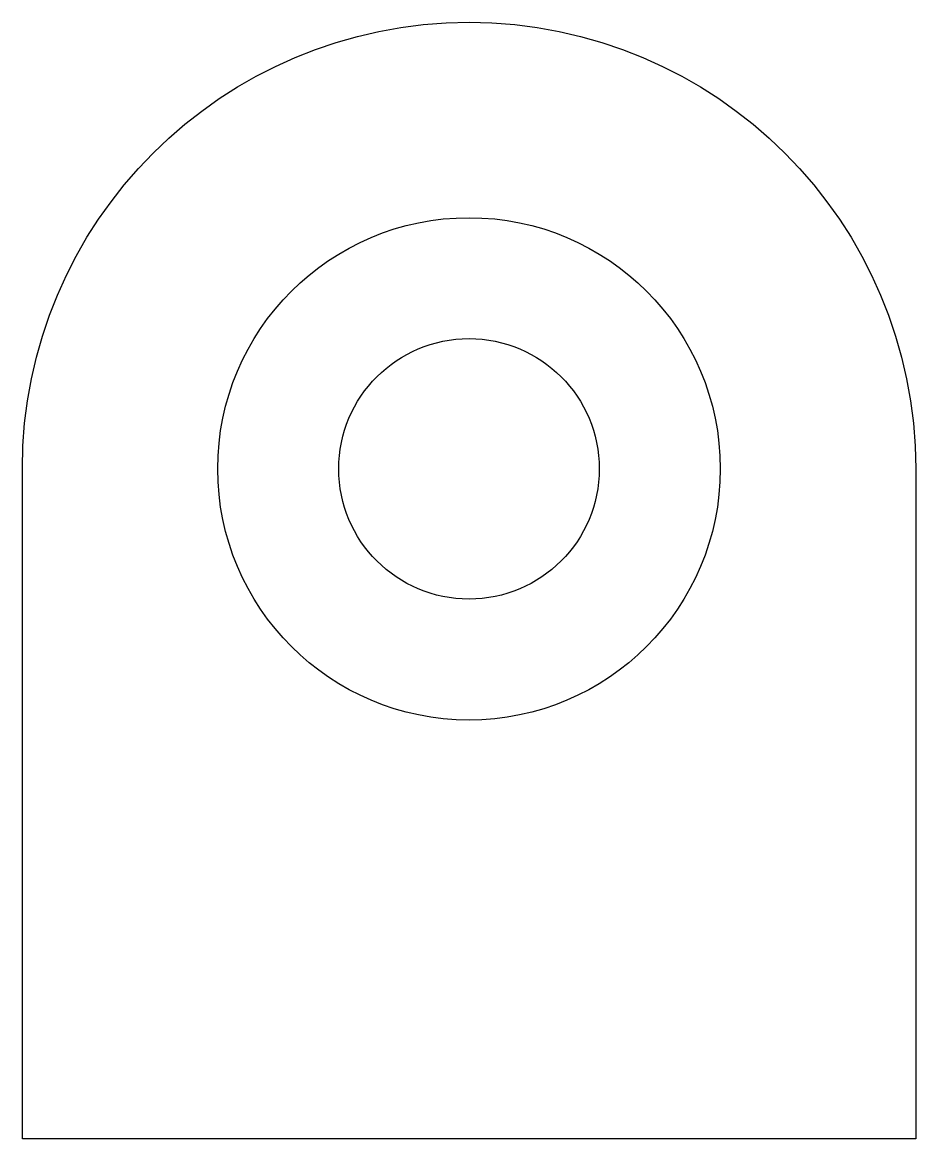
# Model space of a CAD drawing. Header units: millimetres. Extents: x -12 to 12, y 5 to 35.
import ezdxf

# ---------------------------------------------------------------- set-up
doc = ezdxf.new("R2010")
doc.units = ezdxf.units.MM
doc.layers.get('0').update_dxf_attribs({"linetype": 'CONTINUOUS'})

msp = doc.modelspace()

# ---------------------------------------------------------------- linework, layer by layer
msp.add_lwpolyline([(-12, 5), (-12, 23, -1), (12, 23), (12, 5), (11.225, 5), (-11.225, 5)], format="xyb", close=True)
for radius in [6.75, 3.5]:
    msp.add_circle((0, 23), radius)

doc.saveas('drawing.dxf')
